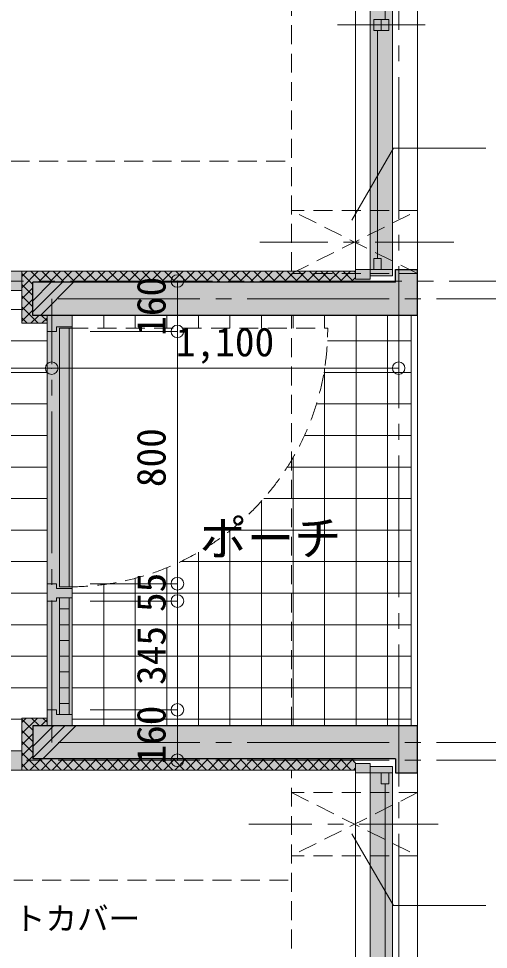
# Model space of a CAD drawing. Units: millimetres at full size, sheet at 1:50. Extents: x -9674 to 9699, y -6794 to 6791.
# Drawn here: x 5218 to 6707, y -1002 to 1950 of the extents above; entities that cross this region are included whole.
import ezdxf
from ezdxf.enums import TextEntityAlignment as Align

# ---------------------------------------------------------------- set-up
doc = ezdxf.new("R2010")
doc.units = ezdxf.units.MM
doc.header["$LTSCALE"] = 50
doc.header["$PDMODE"] = 32
doc.header["$PDSIZE"] = 40
for name, pattern in [('CHAIN1', [8, 5, -1, 1, -1]), ('CHAIN2', [12, 9, -1, 1, -1]), ('DASHED1', [1.8, 1.2, -0.6])]:
    doc.linetypes.add(name, pattern=pattern)
for name, color, linetype, lineweight in [('1-0_芯', 7, 'CHAIN2', 9), ('1-1_躯体', 2, 'Continuous', 25), ('1-2_間仕切', 3, 'Continuous', 18), ('1-3_建具', 3, 'Continuous', 18), ('1-6_ﾊﾞﾙｺﾆｰ・階段', 4, 'Continuous', 9), ('1-7_その他', 7, 'DASHED1', 9), ('1-8_ハッチ', 4, 'Continuous', 9), ('1-A_文字', 7, 'Continuous', 9), ('1-B_寸法', 7, 'Continuous', 9), ('1-C_梁', 7, 'DASHED1', 9)]:
    doc.layers.add(name, color=color, linetype=linetype, lineweight=lineweight)
for name, color, linetype in [('4-0', 1, 'Continuous'), ('4-1', 2, 'Continuous'), ('4-2', 4, 'Continuous'), ('4-F', 4, 'Continuous')]:
    doc.layers.add(name, color=color, linetype=linetype)
doc.styles.add('ＭＳ ゴシック', font='')
doc.styles.get('ＭＳ ゴシック').set_extended_font_data('MS Gothic')

msp = doc.modelspace()

# ---------------------------------------------------------------- linework, layer by layer
at = {"layer": '1-0_芯'}
for p, q in [((6422.5, -3485.53), (6422.5, 4587.68)), ((-8417.5, 1117.68), (8192.5, 1117.68)), ((5322.5, -345.82), (5322.5, 1061.18)), ((8192.5, 1061.18), (5322.5, 1061.18)), ((8192.5, -345.82), (5322.5, -345.82)), ((8192.5, -402.32), (2022.5, -402.32))]:
    msp.add_line(p, q, dxfattribs=at)
at = {"layer": '1-1_躯体'}
for p, q in [((6482.5, 1008.68), (6482.5, 1153.71)), ((6412.5, 1113.68), (5262.5, 1113.68)), ((6412.5, -398.32), (5262.5, -398.32)), ((6412.5, -398.32), (6412.5, -442.29))]:
    msp.add_line(p, q, dxfattribs=at)
for points in [[(6412.5, 1113.68), (6412.5, 1153.71), (6482.5, 1153.71)], [(6482.5, 1008.68), (5262.5, 1008.68), (5262.5, 1113.68)], [(6482.5, -293.32), (5262.5, -293.32), (5262.5, -398.32)], [(6412.5, -442.29), (6482.5, -442.29), (6482.5, -293.32)]]:
    msp.add_lwpolyline(points, dxfattribs=at)
at = {"layer": '1-2_間仕切'}
for p, q in [((5227.5, 1148.68), (3702.5, 1148.68)), ((5227.5, 1087.68), (3702.5, 1087.68)), ((5227.5, -372.32), (3702.5, -372.32)), ((5227.5, -433.32), (3702.5, -433.32))]:
    msp.add_line(p, q, dxfattribs=at)
at = {"layer": '1-3_建具', "color": 7, "lineweight": 9}
for p, q in [((6285.5, 2705.68), (6285.5, 1153.71)), ((6332.5, 1168.71), (6332.5, 2690.68)), ((6402.5, 1168.71), (6402.5, 2690.68)), ((6482.5, 2705.68), (6482.5, 1153.71)), ((6505.98, 1929.7), (6229.02, 1929.7)), ((6332.5, 1168.71), (6332.5, 1153.71)), ((6332.5, 1153.71), (6402.5, 1153.71)), ((6402.5, 1133.71), (6402.5, 1168.71)), ((6402.5, 1133.71), (6332.5, 1133.71)), ((5307.5, 157.68), (5307.5, 957.68)), ((5387.5, 972.68), (5387.5, 142.68)), ((5307.5, 102.68), (5307.5, -242.32)), ((5347.5, 112.68), (5347.5, -257.32)), ((5377.5, 112.68), (5377.5, -257.32)), ((5387.5, -257.32), (5387.5, 112.68)), ((5347.5, 77.68), (5377.5, 77.68)), ((5347.5, 27.68), (5377.5, 27.68)), ((5347.5, -22.32), (5377.5, -22.32)), ((5347.5, -72.32), (5377.5, -72.32)), ((5347.5, -122.32), (5377.5, -122.32)), ((5347.5, -172.32), (5377.5, -172.32)), ((5347.5, -222.32), (5377.5, -222.32)), ((6285.5, -442.29), (6285.5, -1712.29)), ((6402.5, -422.29), (6332.5, -422.29)), ((6332.5, -442.29), (6402.5, -442.29)), ((6332.5, -457.29), (6332.5, -442.29)), ((6402.5, -422.29), (6402.5, -457.29)), ((6482.5, -442.29), (6482.5, -1712.29)), ((6332.5, -1697.29), (6332.5, -457.29)), ((6402.5, -1697.29), (6402.5, -457.29))]:
    msp.add_line(p, q, dxfattribs=at)
at = {"layer": '1-3_建具'}
for p, q in [((6379.5, 1947.2), (6379.5, 2670.68)), ((6391.5, 1947.2), (6343.5, 1947.2)), ((6343.5, 1912.2), (6343.5, 1947.2)), ((6367.5, 1912.2), (6367.5, 1947.2)), ((6391.5, 1912.2), (6391.5, 1947.2)), ((6391.5, 1912.2), (6343.5, 1912.2)), ((6355.5, 1912.2), (6355.5, 1188.71)), ((6343.5, 1188.71), (6367.5, 1188.71)), ((6343.5, 1188.71), (6343.5, 1153.71)), ((6367.5, 1188.71), (6367.5, 1153.71)), ((6332.5, 1123.71), (6332.5, 1153.71)), ((6285.5, 1123.71), (6286.53, 1123.71)), ((6285.5, 1123.71), (6332.5, 1123.71)), ((5307.5, 1008.68), (5307.5, 957.68)), ((5387.5, 972.68), (5387.5, 1008.68)), ((5307.5, 993.68), (5307.5, 972.68)), ((5337.5, 957.68), (5307.5, 957.68)), ((5347.5, 967.68), (5347.5, 147.68)), ((5377.5, 967.68), (5347.5, 967.68)), ((5377.5, 967.68), (5377.5, 147.68)), ((5337.5, 157.68), (5307.5, 157.68)), ((5307.5, 102.68), (5307.5, 157.68)), ((5337.5, 157.68), (5337.5, 142.68)), ((5377.5, 147.68), (5347.5, 147.68)), ((5337.5, -242.32), (5307.5, -242.32)), ((5307.5, -293.32), (5307.5, -242.32)), ((5307.5, -278.32), (5307.5, -257.32)), ((5387.5, -257.32), (5387.5, -293.32)), ((6285.5, -412.29), (6286.53, -412.29)), ((6285.5, -412.29), (6285.5, -442.29)), ((6285.5, -412.29), (6332.5, -412.29)), ((6332.5, -412.29), (6332.5, -442.29)), ((6285.5, -442.29), (6332.5, -442.29)), ((6367.5, -477.29), (6367.5, -442.29)), ((6391.5, -477.29), (6391.5, -442.29)), ((6391.5, -477.29), (6367.5, -477.29)), ((6379.5, -1059.79), (6379.5, -477.29))]:
    msp.add_line(p, q, dxfattribs=at)
at = {"layer": '1-3_建具', "color": 7, "linetype": 'DASHED1', "lineweight": 9}
msp.add_line((5377.5, 967.68), (6197.5, 967.68), dxfattribs=at)
at = {"layer": '1-3_建具'}
for points in [[(6285.5, 1123.71), (6285.5, 1153.71), (6332.5, 1153.71)], [(5337.5, 957.68), (5337.5, 972.68), (5387.5, 972.68)], [(5337.5, 142.68), (5387.5, 142.68), (5387.5, 112.68)], [(5307.5, 102.68), (5337.5, 102.68), (5337.5, 112.68), (5387.5, 112.68)], [(5337.5, -242.32), (5337.5, -257.32), (5387.5, -257.32)]]:
    msp.add_lwpolyline(points, dxfattribs=at)
at = {"layer": '1-3_建具', "color": 7, "linetype": 'DASHED1', "lineweight": 9}
msp.add_arc((5377.5, 967.68), 820, 270, 0, dxfattribs=at)
at = {"layer": '1-6_ﾊﾞﾙｺﾆｰ・階段'}
for p, q in [((5227.5, 1027.68), (4222.5, 1027.68)), ((5487.5, 1008.68), (5487.5, 967.68)), ((5587.5, 1008.68), (5587.5, 967.68)), ((5687.5, 1008.68), (5687.5, 967.68)), ((5787.5, 1008.68), (5787.5, 967.68)), ((5887.5, 1008.68), (5887.5, 967.68)), ((5987.5, 1008.68), (5987.5, 967.68)), ((6087.5, 1008.68), (6087.5, 967.68)), ((6187.5, 1008.68), (6187.5, 967.68)), ((6287.5, 1008.68), (6287.5, -293.32)), ((6387.5, 1008.68), (6387.5, -293.32)), ((6462.5, -293.32), (6462.5, 1008.68)), ((6482.5, -293.32), (6482.5, 1008.68)), ((5307.5, 927.68), (4222.5, 927.68)), ((6462.5, 927.68), (6196.52, 927.68)), ((5307.5, 827.68), (4222.5, 827.68)), ((6462.5, 827.68), (6185.46, 827.68)), ((6187.5, 840.01), (6187.5, -293.32)), ((5307.5, 727.68), (4222.5, 727.68)), ((6462.5, 727.68), (6161.59, 727.68)), ((5307.5, 627.68), (4222.5, 627.68)), ((6462.5, 627.68), (6123.69, 627.68)), ((6087.5, 557.44), (6087.5, -293.32)), ((5307.5, 527.68), (4222.5, 527.68)), ((6462.5, 527.68), (6069.45, 527.68)), ((5307.5, 427.68), (4222.5, 427.68)), ((5987.5, 419.69), (5987.5, -293.32)), ((6462.5, 427.68), (5994.59, 427.68)), ((5307.5, 327.68), (4222.5, 327.68)), ((5887.5, 325.58), (5887.5, -293.32)), ((6462.5, 327.68), (5890.14, 327.68)), ((5787.5, 257.54), (5787.5, -293.32)), ((5307.5, 227.68), (4222.5, 227.68)), ((5687.5, 208.54), (5687.5, -293.32)), ((6462.5, 227.68), (5730.77, 227.68)), ((5487.5, 155.1), (5487.5, -293.32)), ((5587.5, 175.03), (5587.5, -293.32)), ((5307.5, 127.68), (4222.5, 127.68)), ((6462.5, 127.68), (5387.5, 127.68)), ((5307.5, 27.68), (4222.5, 27.68)), ((6462.5, 27.68), (5387.5, 27.68)), ((5307.5, -72.32), (4222.5, -72.32)), ((6462.5, -72.32), (5387.5, -72.32)), ((5307.5, -172.32), (4222.5, -172.32)), ((6462.5, -172.32), (5387.5, -172.32)), ((5227.5, -272.32), (4222.5, -272.32)), ((6462.5, -272.32), (5387.5, -272.32))]:
    msp.add_line(p, q, dxfattribs=at)
at = {"layer": '1-7_その他'}
for p, q in [((6482.5, 1341.18), (6082.5, 1341.18)), ((6082.5, 1141.18), (6482.5, 1341.18)), ((6482.5, 1141.18), (6082.5, 1341.18)), ((6482.5, 1141.18), (6082.5, 1141.18)), ((6482.5, -505.02), (6082.5, -705.02)), ((6482.5, -705.02), (6082.5, -705.02))]:
    msp.add_line(p, q, dxfattribs=at)
at = {"layer": '1-7_その他', "linetype": 'CHAIN1'}
for p, q in [((6597.5, 1241.18), (5982.5, 1241.18)), ((6547.5, -605.02), (5947.5, -605.02))]:
    msp.add_line(p, q, dxfattribs=at)
at = {"layer": '1-7_その他'}
msp.add_lwpolyline([(6482.5, -505.02), (6082.5, -505.02), (6482.5, -705.02)], dxfattribs=at)
at = {"layer": '1-8_ハッチ'}
for p, q in [((5227.5, 983.68), (5227.5, 1148.68)), ((5227.5, 1148.68), (6285.5, 1148.68)), ((5227.5, 1131.7), (5244.48, 1148.68)), ((5227.5, 1096.34), (5279.84, 1148.68)), ((5227.5, 1141.88), (5262.5, 1106.88)), ((5256.05, 1148.68), (5291.05, 1113.68)), ((5280.2, 1113.68), (5315.2, 1148.68)), ((5291.41, 1148.68), (5326.41, 1113.68)), ((5315.55, 1113.68), (5350.55, 1148.68)), ((5326.76, 1148.68), (5361.76, 1113.68)), ((5350.91, 1113.68), (5385.91, 1148.68)), ((5362.12, 1148.68), (5397.12, 1113.68)), ((5386.26, 1113.68), (5421.26, 1148.68)), ((5397.47, 1148.68), (5432.47, 1113.68)), ((5421.62, 1113.68), (5456.62, 1148.68)), ((5432.83, 1148.68), (5467.83, 1113.68)), ((5456.97, 1113.68), (5491.97, 1148.68)), ((5468.18, 1148.68), (5503.18, 1113.68)), ((5492.33, 1113.68), (5527.33, 1148.68)), ((5503.54, 1148.68), (5538.54, 1113.68)), ((5527.68, 1113.68), (5562.68, 1148.68)), ((5538.89, 1148.68), (5573.89, 1113.68)), ((5563.04, 1113.68), (5598.04, 1148.68)), ((5574.25, 1148.68), (5609.25, 1113.68)), ((5598.39, 1113.68), (5633.39, 1148.68)), ((5609.6, 1148.68), (5644.6, 1113.68)), ((5633.75, 1113.68), (5668.75, 1148.68)), ((5644.96, 1148.68), (5679.96, 1113.68)), ((5669.1, 1113.68), (5704.1, 1148.68)), ((5680.32, 1148.68), (5715.32, 1113.68)), ((5704.46, 1113.68), (5739.46, 1148.68)), ((5715.67, 1148.68), (5750.67, 1113.68)), ((5739.81, 1113.68), (5774.81, 1148.68)), ((5751.03, 1148.68), (5786.03, 1113.68)), ((5775.17, 1113.68), (5810.17, 1148.68)), ((5786.38, 1148.68), (5821.38, 1113.68)), ((5810.53, 1113.68), (5845.53, 1148.68)), ((5821.74, 1148.68), (5856.74, 1113.68)), ((5845.88, 1113.68), (5880.88, 1148.68)), ((5857.09, 1148.68), (5892.09, 1113.68)), ((5881.24, 1113.68), (5916.24, 1148.68)), ((5892.45, 1148.68), (5927.45, 1113.68)), ((5916.59, 1113.68), (5951.59, 1148.68)), ((5927.8, 1148.68), (5962.8, 1113.68)), ((5951.95, 1113.68), (5986.95, 1148.68)), ((5963.16, 1148.68), (5998.16, 1113.68)), ((5987.3, 1113.68), (6022.3, 1148.68)), ((5998.51, 1148.68), (6033.51, 1113.68)), ((6022.66, 1113.68), (6057.66, 1148.68)), ((6033.87, 1148.68), (6068.87, 1113.68)), ((6058.01, 1113.68), (6093.01, 1148.68)), ((6069.22, 1148.68), (6104.22, 1113.68)), ((6093.37, 1113.68), (6128.37, 1148.68)), ((6104.58, 1148.68), (6139.58, 1113.68)), ((6128.72, 1113.68), (6163.72, 1148.68)), ((6139.93, 1148.68), (6174.93, 1113.68)), ((6164.08, 1113.68), (6199.08, 1148.68)), ((6175.29, 1148.68), (6210.29, 1113.68)), ((6199.43, 1113.68), (6234.43, 1148.68)), ((6210.65, 1148.68), (6245.65, 1113.68)), ((6234.79, 1113.68), (6269.79, 1148.68)), ((6246, 1148.68), (6281, 1113.68)), ((6270.14, 1113.68), (6285.5, 1129.04)), ((6281.36, 1148.68), (6285.5, 1144.54)), ((5227.5, 1106.53), (5262.5, 1071.53)), ((5227.5, 1060.99), (5262.5, 1095.99)), ((5262.5, 1019.86), (5356.33, 1113.68)), ((5262.5, 1055.21), (5320.97, 1113.68)), ((5286.68, 1008.68), (5391.68, 1113.68)), ((5227.5, 1071.17), (5262.5, 1036.17)), ((5227.5, 1025.63), (5262.5, 1060.63)), ((5227.5, 1035.81), (5279.63, 983.68)), ((5227.5, 990.28), (5262.5, 1025.28)), ((5256.26, 983.68), (5281.26, 1008.68)), ((5289.99, 1008.68), (5307.5, 991.17)), ((5227.5, 1000.46), (5244.27, 983.68)), ((5227.5, 983.68), (5307.5, 983.68)), ((5291.62, 983.68), (5307.5, 999.57)), ((5227.5, -268.32), (5307.5, -268.32)), ((5227.5, -268.32), (5227.5, -433.32)), ((5227.5, -282.51), (5241.7, -268.32)), ((5227.5, -317.87), (5277.05, -268.32)), ((5227.5, -272.33), (5262.5, -307.33)), ((5258.84, -268.32), (5283.84, -293.32)), ((5262.5, -394.35), (5363.54, -293.32)), ((5262.5, -359), (5328.18, -293.32)), ((5287.41, -293.32), (5307.5, -273.22)), ((5293.89, -398.32), (5398.89, -293.32)), ((5294.19, -268.32), (5307.5, -281.62)), ((5227.5, -307.69), (5262.5, -342.69)), ((5227.5, -353.22), (5262.5, -318.22)), ((5227.5, -343.04), (5262.5, -378.04)), ((5227.5, -388.58), (5262.5, -353.58)), ((5227.5, -378.4), (5282.42, -433.32)), ((5227.5, -423.93), (5262.5, -388.93)), ((5253.47, -433.32), (5288.47, -398.32)), ((5282.77, -398.32), (5317.77, -433.32)), ((5288.83, -433.32), (5323.83, -398.32)), ((5318.13, -398.32), (5353.13, -433.32)), ((5324.19, -433.32), (5359.19, -398.32)), ((5353.48, -398.32), (5388.48, -433.32)), ((5359.54, -433.32), (5394.54, -398.32)), ((5388.84, -398.32), (5423.84, -433.32)), ((5394.9, -433.32), (5429.9, -398.32)), ((5424.19, -398.32), (5459.19, -433.32)), ((5430.25, -433.32), (5465.25, -398.32)), ((5459.55, -398.32), (5494.55, -433.32)), ((5465.61, -433.32), (5500.61, -398.32)), ((5494.9, -398.32), (5529.9, -433.32)), ((5500.96, -433.32), (5535.96, -398.32)), ((5530.26, -398.32), (5565.26, -433.32)), ((5536.32, -433.32), (5571.32, -398.32)), ((5565.61, -398.32), (5600.61, -433.32)), ((5571.67, -433.32), (5606.67, -398.32)), ((5600.97, -398.32), (5635.97, -433.32)), ((5607.03, -433.32), (5642.03, -398.32)), ((5636.33, -398.32), (5671.33, -433.32)), ((5642.38, -433.32), (5677.38, -398.32)), ((5671.68, -398.32), (5706.68, -433.32)), ((5677.74, -433.32), (5712.74, -398.32)), ((5707.04, -398.32), (5742.04, -433.32)), ((5713.09, -433.32), (5748.09, -398.32)), ((5742.39, -398.32), (5777.39, -433.32)), ((5748.45, -433.32), (5783.45, -398.32)), ((5777.75, -398.32), (5812.75, -433.32)), ((5783.8, -433.32), (5818.8, -398.32)), ((5813.1, -398.32), (5848.1, -433.32)), ((5819.16, -433.32), (5854.16, -398.32)), ((5848.46, -398.32), (5883.46, -433.32)), ((5854.52, -433.32), (5889.52, -398.32)), ((5883.81, -398.32), (5918.81, -433.32)), ((5889.87, -433.32), (5924.87, -398.32)), ((5919.17, -398.32), (5954.17, -433.32)), ((5925.23, -433.32), (5960.23, -398.32)), ((5954.52, -398.32), (5989.52, -433.32)), ((5960.58, -433.32), (5995.58, -398.32)), ((5989.88, -398.32), (6024.88, -433.32)), ((5995.94, -433.32), (6030.94, -398.32)), ((6025.23, -398.32), (6060.23, -433.32)), ((6031.29, -433.32), (6066.29, -398.32)), ((6060.59, -398.32), (6095.59, -433.32)), ((6066.65, -433.32), (6101.65, -398.32)), ((6095.94, -398.32), (6130.94, -433.32)), ((6102, -433.32), (6137, -398.32)), ((6131.3, -398.32), (6166.3, -433.32)), ((6137.36, -433.32), (6172.36, -398.32)), ((6166.66, -398.32), (6201.66, -433.32)), ((6172.71, -433.32), (6207.71, -398.32)), ((6202.01, -398.32), (6237.01, -433.32)), ((6208.07, -433.32), (6243.07, -398.32)), ((6237.37, -398.32), (6272.37, -433.32)), ((6243.42, -433.32), (6278.42, -398.32)), ((6272.72, -398.32), (6285.5, -411.09)), ((5227.5, -413.75), (5247.06, -433.32)), ((5227.5, -433.32), (6285.5, -433.32)), ((6278.78, -433.32), (6285.5, -426.6))]:
    msp.add_line(p, q, dxfattribs=at)
at = {"layer": '1-A_文字'}
for p, q in [((6274.22, 1310.99), (6405.61, 1538.55)), ((6405.61, 1538.55), (6698.47, 1538.55)), ((6274.22, -635.67), (6405.61, -863.23)), ((6405.61, -863.23), (6698.47, -863.23))]:
    msp.add_line(p, q, dxfattribs=at)
at = {"layer": '1-B_寸法'}
for p, q in [((5720.96, 957.68), (5720.96, 1117.68)), ((5444.11, 957.68), (5720.96, 957.68)), ((5720.96, 957.68), (5720.96, 157.68)), ((4222.5, 841.26), (5322.5, 841.26)), ((5322.5, 841.26), (6422.5, 841.26)), ((5444.11, 157.68), (5720.96, 157.68)), ((5720.96, 157.68), (5720.96, 102.68)), ((5444.11, 102.68), (5720.96, 102.68)), ((5720.96, 102.68), (5720.96, -242.32)), ((5444.11, -242.32), (5720.96, -242.32)), ((5720.96, -242.32), (5720.96, -402.32))]:
    msp.add_line(p, q, dxfattribs=at)
at = {"layer": '1-B_寸法', "color": 3}
for p in [(5720.96, 1117.68), (5720.96, 957.68), (5322.5, 841.26), (6422.5, 841.26), (5720.96, 157.68), (5720.96, 102.68), (5720.96, -242.32), (5720.96, -402.32)]:
    msp.add_point(p, dxfattribs=at)
at = {"layer": '1-C_梁'}
for p, q in [((6082.5, 1148.68), (6082.5, 2712.68)), ((2852.5, 1497.68), (6082.5, 1497.68)), ((6082.5, -293.32), (6082.5, 1008.68)), ((6082.5, -1719.29), (6082.5, -433.32)), ((2052.5, -782.32), (6082.5, -782.32))]:
    msp.add_line(p, q, dxfattribs=at)
at = {"layer": '4-0'}
for points in [[(6412.5, 1153.71), (6482.5, 1153.71), (6482.5, 1008.68)], [(6482.5, 1008.68), (6412.5, 1113.68), (6412.5, 1153.71)], [(6482.5, 1008.68), (5262.5, 1008.68), (5262.5, 1113.68)], [(6482.5, 1008.68), (5262.5, 1113.68), (6412.5, 1113.68)], [(5262.5, -398.32), (5262.5, -293.32), (6482.5, -293.32)], [(6482.5, -293.32), (6412.5, -398.32), (5262.5, -398.32)], [(6482.5, -293.32), (6482.5, -442.29), (6412.5, -398.32)], [(6482.5, -442.29), (6412.5, -442.29), (6412.5, -398.32)]]:
    msp.add_solid(points, dxfattribs=at)
at = {"layer": '4-1'}
for points in [[(6332.5, 2725.68), (6402.5, 2725.68), (6332.51, 1133.71), (6402.5, 1133.71)], [(5307.5, 1008.68), (5387.5, 1008.68), (5307.5, -293.32), (5387.5, -293.32)], [(6332.5, -422.29), (6402.5, -422.29), (6332.5, -1732.29), (6402.5, -1732.29)]]:
    msp.add_solid(points, dxfattribs=at)
at = {"layer": '4-2'}
for points in [[(3702.5, 1087.68), (3702.5, 1148.68), (5227.5, 1087.68), (5227.5, 1148.68)], [(3702.5, -433.32), (3702.5, -372.32), (5227.5, -433.32), (5227.5, -372.32)]]:
    msp.add_solid(points, dxfattribs=at)
at = {"layer": '4-F'}
for points in [[(6285.5, 1153.71), (6332.5, 1153.71), (6332.51, 1113.67)], [(6285.5, 1148.68), (6285.5, 1153.71), (6332.51, 1113.67)], [(5262.5, 1008.68), (5227.5, 983.68), (5227.5, 1148.68)], [(5262.5, 1113.68), (5262.5, 1008.68), (5227.5, 1148.68)], [(5262.5, 1113.68), (5227.5, 1148.68), (6285.5, 1148.68)], [(6285.5, 1148.68), (6332.51, 1113.67), (5262.5, 1113.68)], [(5307.5, 1008.68), (5307.5, 983.68), (5227.5, 983.68)], [(5262.5, 1008.68), (5307.5, 1008.68), (5227.5, 983.68)], [(5262.5, -398.32), (5227.5, -433.32), (5227.5, -268.32)], [(5227.5, -268.32), (5307.5, -268.32), (5307.5, -293.32)], [(5227.5, -268.32), (5307.5, -293.32), (5262.5, -293.32)], [(5227.5, -268.32), (5262.5, -293.32), (5262.5, -398.32)], [(5227.5, -433.32), (5262.5, -398.32), (6285.5, -412.29)], [(5227.5, -433.32), (6285.5, -412.29), (6332.5, -412.29)], [(6332.5, -412.29), (6285.5, -433.32), (5227.5, -433.32)], [(6285.5, -412.29), (6285.55, -398.44), (5262.5, -398.32)], [(6332.5, -412.29), (6332.5, -442.29), (6285.5, -442.29)], [(6332.5, -412.29), (6285.5, -442.29), (6285.5, -433.32)]]:
    msp.add_solid(points, dxfattribs=at)

# ---------------------------------------------------------------- texts
at = {"layer": '1-A_文字', "style": 'ＭＳ ゴシック'}
for s, height, p in [('ポーチ', 110, (5791.14, 214.48)), ('ダクトカバー', 73.31, (5002.65, -963.07))]:
    msp.add_text(s, height=height, dxfattribs=at).set_placement(p, align=Align.BOTTOM_LEFT)
at = {"layer": '1-B_寸法', "style": 'ＭＳ ゴシック'}
for s, p in [('160', (5710.96, 943.93)), ('800', (5710.96, 463.93)), ('55', (5710.96, 67.68)), ('345', (5710.96, -163.57)), ('160', (5710.96, -416.07))]:
    msp.add_text(s, height=91.64, rotation=90, dxfattribs=at).set_placement(p, align=Align.BOTTOM_LEFT)
msp.add_text('1,100', height=91.64, dxfattribs=at).set_placement((5716.25, 851.26), align=Align.BOTTOM_LEFT)

doc.saveas('drawing.dxf')
